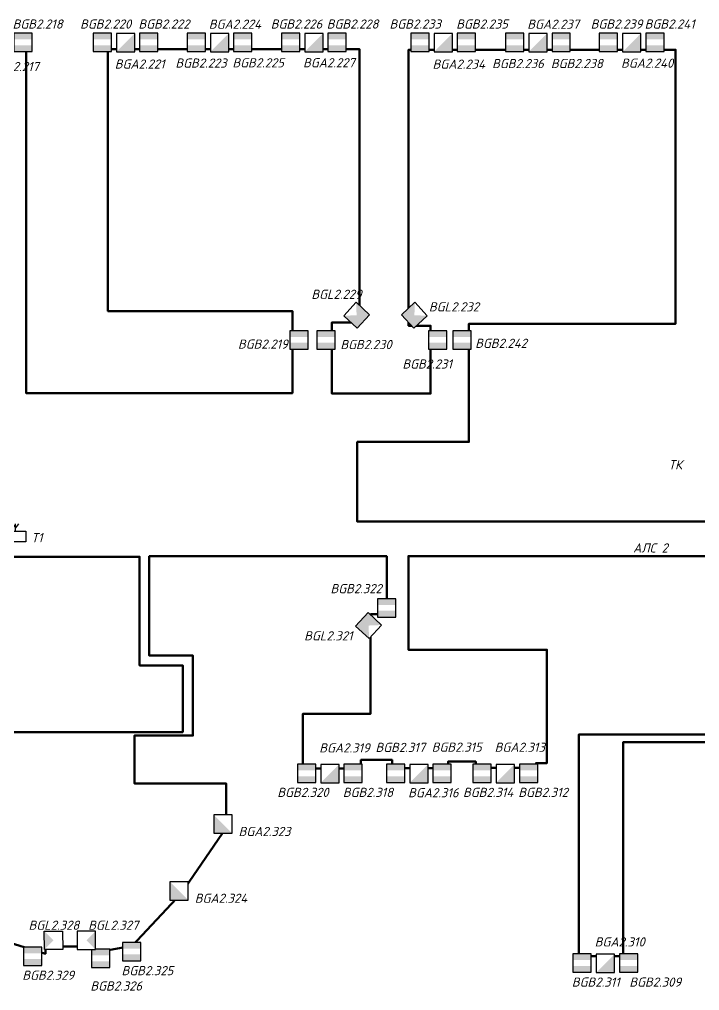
# Model space of a CAD drawing. Extents: x -72636 to 8142370, y -29900 to 852868.
# Drawn here: x 283459 to 302018, y 215027 to 241516 of the extents above; entities that cross this region are included whole.
import ezdxf
from ezdxf.enums import TextEntityAlignment as Align

# ---------------------------------------------------------------- set-up
doc = ezdxf.new("R2010")
doc.units = 0
doc.header["$LTSCALE"] = 100
doc.header["$PDMODE"] = 1
doc.header["$PDSIZE"] = 200
for name, color, linetype in [('!!ВОК', 30, 'Continuous'), ('003_ОС', 170, 'Continuous'), ('RC-Позиционные_обозначения', 7, 'Continuous')]:
    doc.layers.add(name, color=color, linetype=linetype)
doc.layers.add('RC-Извещатели_охранные', color=5, linetype='Continuous', lineweight=30)
doc.layers.add('текст', color=7, linetype='Continuous', lineweight=13)
doc.styles.add('ISOCPEUR', font='isocpeui.ttf', dxfattribs={"height": 250})
doc.linetypes.add('ограждение1', pattern='A,0.25,-0.1,[133,ltypeshp.shx,S=0.1,R=0,X=-0.1,Y=0],-0.1,1', length=1.45)

# ---------------------------------------------------------------- blocks, each defined once
blk = doc.blocks.new('A$C965ac34c')
at = {"layer": '003_ОС', "color": 3, "lineweight": 30, "ltscale": 100}
blk.add_lwpolyline([(0, 284), (560, 284), (560, 0), (0, 0)], close=True, dxfattribs=at)
for points in [[(197, 489), (280, 376)], [(280, 284), (280, 489)], [(363, 489), (280, 376)]]:
    blk.add_lwpolyline(points, dxfattribs=at)
blk = doc.blocks.new('RC-UGO-IOZ-02')
blk.add_wipeout([(2.5, -2.5), (2.5, 2.5), (-2.5, 2.5), (-2.5, -2.5)]).dxf.layer = 'RC-Извещатели_охранные'
blk.add_wipeout([(-2.5, -2.5), (-2.5, 2.5), (2.5, 2.5), (2.5, -2.5)]).dxf.layer = 'RC-Извещатели_охранные'
at = {"layer": 'RC-Извещатели_охранные'}
h = blk.add_hatch(color=256, dxfattribs=at)
h.dxf.hatch_style = 1
h.paths.add_polyline_path([(2.5, -2.5), (2.5, 2.5), (0, 0), (-2.5, -2.5)])
blk.add_lwpolyline([(-2.5, -2.5), (2.5, -2.5), (2.5, 2.5), (-2.5, 2.5)], close=True, dxfattribs=at)
at = {"layer": 'RC-Извещатели_охранные', "color": 7, "style": 'ISOCPEUR', "width": 0.8}
blk.add_attdef('PSTN', text='', height=2.5, dxfattribs=at).set_placement((0.98, 2.6), align=Align.BOTTOM_LEFT)
blk = doc.blocks.new('RC-UGO-IOM-02')
at = {"layer": 'RC-Извещатели_охранные'}
blk.add_point((0, 0), dxfattribs=at)
blk.add_wipeout([(2.5, -2.5), (2.5, 2.5), (-2.5, 2.5), (-2.5, -2.5)]).dxf.layer = 'RC-Извещатели_охранные'
blk.add_wipeout([(-2.5, -2.5), (-2.5, 2.5), (2.5, 2.5), (2.5, -2.5)]).dxf.layer = 'RC-Извещатели_охранные'
h = blk.add_hatch(color=256, dxfattribs=at)
h.dxf.hatch_style = 1
h.paths.add_polyline_path([(2.5, 0.8), (2.5, 2.51), (-2.5, 2.5), (-2.5, 0.8)])
h = blk.add_hatch(color=256, dxfattribs=at)
h.dxf.hatch_style = 1
h.paths.add_polyline_path([(2.5, -2.5), (2.5, -0.79), (-2.5, -0.8), (-2.5, -2.5)])
blk.add_lwpolyline([(-2.5, -2.5), (2.5, -2.5), (2.5, 2.5), (-2.5, 2.5)], close=True, dxfattribs=at)
at = {"layer": 'RC-Извещатели_охранные', "style": 'ISOCPEUR'}
blk.add_attdef('PSTN', text='', height=2.5, dxfattribs=at).set_placement((0.98, 2.6), align=Align.BOTTOM_LEFT)
blk = doc.blocks.new('RC-UGO-IOPO-02')
blk.add_wipeout([(2.5, -2.5), (2.5, 2.5), (-2.5, 2.5), (-2.5, -2.5)])
blk.add_wipeout([(-2.5, -2.5), (-2.5, 2.5), (2.5, 2.5), (2.5, -2.5)])
h = blk.add_hatch(color=256)
h.dxf.hatch_style = 1
h.paths.add_polyline_path([(2.5, -2.5), (0, 0), (2.5, 2.5), (-2.5, 2.5), (-2.5, -2.5)])
blk.add_lwpolyline([(-2.5, -2.5), (2.5, -2.5), (2.5, 2.5), (-2.5, 2.5)], close=True)
at = {"style": 'ISOCPEUR'}
blk.add_attdef('PSTN', text='', height=2.5, dxfattribs=at).set_placement((0.98, 2.6), align=Align.BOTTOM_LEFT)
blk = doc.blocks.new('RC-UGO-IOPPA-01')
blk.add_wipeout([(2.5, -2.5), (2.5, 2.5), (-2.5, 2.5), (-2.5, -2.5)]).dxf.layer = 'RC-Извещатели_охранные'
blk.add_wipeout([(-2.5, -2.5), (-2.5, 2.5), (2.5, 2.5), (2.5, -2.5)]).dxf.layer = 'RC-Извещатели_охранные'
at = {"layer": 'RC-Извещатели_охранные'}
h = blk.add_hatch(color=256, dxfattribs=at)
h.dxf.hatch_style = 1
h.paths.add_polyline_path([(2.5, -2.5), (2.5, 2.5), (0, 0)])
blk.add_lwpolyline([(-2.5, -2.5), (2.5, -2.5), (2.5, 2.5), (-2.5, 2.5)], close=True, dxfattribs=at)
at = {"layer": 'RC-Извещатели_охранные', "style": 'ISOCPEUR'}
blk.add_attdef('PSTN', text='', height=2.5, dxfattribs=at).set_placement((0.98, 2.6), align=Align.BOTTOM_LEFT)

msp = doc.modelspace()

# ---------------------------------------------------------------- linework, layer by layer
at = {"layer": '!!ВОК', "color": 1, "linetype": 'ограждение1', "lineweight": 50, "ltscale": 500}
for points in [[(276974, 240701), (283642, 240701), (283642, 231323), (290909, 231323), (290909, 233559), (285874, 233559), (285874, 240705), (292738, 240705), (292738, 233251), (291987, 233251), (291987, 231312), (294680, 231312), (294680, 233159), (294080, 233159), (294080, 240687), (301362, 240687), (301362, 233215), (295722, 233215), (295722, 231298), (295722, 229993), (292677, 229993), (292677, 227821), (302572, 227821)], [(283128, 222078), (287918, 222078), (287918, 223897), (286738, 223897), (286738, 226861), (279018, 226861)], [(303373, 226880), (294071, 226880), (294071, 224321), (297851, 224321), (297851, 221233), (297558, 221233), (297558, 221103), (295912, 221103), (295912, 221274), (295154, 221274), (295154, 221091), (293627, 221091), (293627, 221318), (292778, 221318), (292778, 221086), (291193, 221086), (291193, 222576), (293040, 222576), (293040, 225292), (293481, 225292), (293481, 226872), (287000, 226872), (287000, 224164), (288194, 224164), (288194, 221984), (286596, 221984), (286596, 220679), (289100, 220679), (289100, 219466), (287872, 217676), (286540, 216248), (285493, 216055), (285493, 216230), (284167, 216230), (284167, 216031), (282878, 216430)], [(303355, 221801), (299932, 221801), (299932, 215961), (298724, 215961), (298724, 222012), (303373, 222012)]]:
    msp.add_lwpolyline(points, dxfattribs=at)

# ---------------------------------------------------------------- block references
msp.add_blockref('A$C965ac34c', (283070, 227270))

# ---------------------------------------------------------------- texts
at = {"color": 7, "lineweight": 30, "ltscale": 100, "insert": (300203, 227225), "char_height": 250, "width": 1074.44, "attachment_point": 1, "style": 'ISOCPEUR'}
msp.add_mtext('{\\C256;АЛС 2}', dxfattribs=at)
at = {"layer": 'текст', "color": 7, "char_height": 250, "width": 511.65, "attachment_point": 5, "style": 'ISOCPEUR'}
for s, insert in [('ТК', (301355, 229368)), ('Т1', (283940, 227380))]:
    msp.add_mtext(s, dxfattribs=dict(at, insert=insert))

# ---------------------------------------------------------------- next in the draw order: block references
at = {"layer": 'RC-Извещатели_охранные', "lineweight": 30, "ltscale": 30}
ref = msp.add_blockref('RC-UGO-IOZ-02', (288921, 240885), dxfattribs=dict(at, xscale=100, yscale=100, zscale=100))
ref.add_attrib('PSTN', 'BGA2.224', dxfattribs={"color": 7, "height": 250, "style": 'ISOCPEUR'}).set_placement((288627, 241511), align=Align.TOP_LEFT)
ref = msp.add_blockref('RC-UGO-IOZ-02', (297610, 240885), dxfattribs=dict(at, xscale=100, yscale=100, zscale=100))
ref.add_attrib('PSTN', 'BGA2.237', dxfattribs={"color": 7, "height": 250, "style": 'ISOCPEUR'}).set_placement((297316, 241511), align=Align.TOP_LEFT)
ref = msp.add_blockref('RC-UGO-IOZ-02', (282922, 240885), dxfattribs=dict(at, xscale=100, yscale=100, zscale=100))
ref.add_attrib('PSTN', 'BGA2.217', dxfattribs={"color": 7, "height": 250, "style": 'ISOCPEUR'}).set_placement((282628, 240355), align=Align.TOP_LEFT)
ref = msp.add_blockref('RC-UGO-IOZ-02', (286355, 240885), dxfattribs=dict(at, xscale=100, yscale=100, zscale=100))
ref.add_attrib('PSTN', 'BGA2.221', dxfattribs={"color": 7, "height": 250, "style": 'ISOCPEUR'}).set_placement((286061, 240424), align=Align.TOP_LEFT)
ref = msp.add_blockref('RC-UGO-IOZ-02', (291493, 240885), dxfattribs=dict(at, xscale=100, yscale=100, zscale=100))
ref.add_attrib('PSTN', 'BGA2.227', dxfattribs={"color": 7, "height": 250, "style": 'ISOCPEUR'}).set_placement((291199, 240459), align=Align.TOP_LEFT)
ref = msp.add_blockref('RC-UGO-IOZ-02', (295026, 240885), dxfattribs=dict(at, xscale=100, yscale=100, zscale=100))
ref.add_attrib('PSTN', 'BGA2.234', dxfattribs={"color": 7, "height": 250, "style": 'ISOCPEUR'}).set_placement((294732, 240421), align=Align.TOP_LEFT)
ref = msp.add_blockref('RC-UGO-IOZ-02', (300168, 240885), dxfattribs=dict(at, xscale=100, yscale=100, zscale=100))
ref.add_attrib('PSTN', 'BGA2.240', dxfattribs={"color": 7, "height": 250, "style": 'ISOCPEUR'}).set_placement((299875, 240448), align=Align.TOP_LEFT)
at = {"layer": 'RC-Извещатели_охранные', "color": 1, "lineweight": 30, "ltscale": 30}
ref = msp.add_blockref('RC-UGO-IOM-02', (291090, 232776), dxfattribs=dict(at, xscale=100, yscale=100, zscale=100))
ref.add_attrib('PSTN', 'BGB2.219', (289422, 232535), dxfattribs={"layer": 'RC-Позиционные_обозначения', "height": 250, "style": 'ISOCPEUR'})
ref = msp.add_blockref('RC-UGO-IOM-02', (291828, 232776), dxfattribs=dict(at, xscale=100, yscale=100, zscale=100))
ref.add_attrib('PSTN', 'BGB2.230', (292217, 232523), dxfattribs={"layer": 'RC-Позиционные_обозначения', "height": 250, "style": 'ISOCPEUR'})
ref = msp.add_blockref('RC-UGO-IOM-02', (294870, 232776), dxfattribs=dict(at, xscale=100, yscale=100, zscale=100))
ref.add_attrib('PSTN', 'BGB2.231', (293909, 231992), dxfattribs={"layer": 'RC-Позиционные_обозначения', "height": 250, "style": 'ISOCPEUR'})
ref = msp.add_blockref('RC-UGO-IOM-02', (293483, 225466), dxfattribs=dict(at, xscale=100, yscale=100, zscale=100))
ref.add_attrib('PSTN', 'BGB2.322', (291947, 225865), dxfattribs={"layer": 'RC-Позиционные_обозначения', "height": 250, "style": 'ISOCPEUR'})
at = {"layer": 'RC-Извещатели_охранные', "lineweight": 30, "ltscale": 30}
ref = msp.add_blockref('RC-UGO-IOZ-02', (291934, 220946), dxfattribs=dict(at, xscale=100, yscale=100, zscale=100))
ref.add_attrib('PSTN', 'BGA2.319', dxfattribs={"color": 7, "height": 250, "style": 'ISOCPEUR'}).set_placement((291640, 221771), align=Align.TOP_LEFT)
ref = msp.add_blockref('RC-UGO-IOZ-02', (296720, 220946), dxfattribs=dict(at, xscale=100, yscale=100, zscale=100))
ref.add_attrib('PSTN', 'BGA2.313', dxfattribs={"color": 7, "height": 250, "style": 'ISOCPEUR'}).set_placement((296426, 221789), align=Align.TOP_LEFT)
ref = msp.add_blockref('RC-UGO-IOZ-02', (294359, 220946), dxfattribs=dict(at, xscale=100, yscale=100, zscale=100))
ref.add_attrib('PSTN', 'BGA2.316', dxfattribs={"color": 7, "height": 250, "style": 'ISOCPEUR'}).set_placement((294065, 220548), align=Align.TOP_LEFT)
ref = msp.add_blockref('RC-UGO-IOZ-02', (289013, 219566), dxfattribs=dict(at, xscale=100, yscale=100, zscale=100, rotation=270))
ref.add_attrib('PSTN', 'BGA2.323', dxfattribs={"color": 7, "height": 250, "style": 'ISOCPEUR'}).set_placement((289439, 219492), align=Align.TOP_LEFT)
ref = msp.add_blockref('RC-UGO-IOZ-02', (287817, 217744), dxfattribs=dict(at, xscale=100, yscale=100, zscale=100, rotation=270))
ref.add_attrib('PSTN', 'BGA2.324', dxfattribs={"color": 7, "height": 250, "style": 'ISOCPEUR'}).set_placement((288243, 217670), align=Align.TOP_LEFT)
ref = msp.add_blockref('RC-UGO-IOZ-02', (299449, 215772), dxfattribs=dict(at, xscale=100, yscale=100, zscale=100))
ref.add_attrib('PSTN', 'BGA2.310', dxfattribs={"color": 7, "height": 250, "style": 'ISOCPEUR'}).set_placement((299156, 216479), align=Align.TOP_LEFT)
at = {"layer": 'RC-Извещатели_охранные', "color": 1, "lineweight": 30, "ltscale": 30}
ref = msp.add_blockref('RC-UGO-IOM-02', (283819, 215965), dxfattribs=dict(at, xscale=100, yscale=100, zscale=100))
ref.add_attrib('PSTN', 'BGB2.329', (283539, 215320), dxfattribs={"layer": 'RC-Позиционные_обозначения', "height": 250, "style": 'ISOCPEUR'})
ref = msp.add_blockref('RC-UGO-IOM-02', (285676, 215906), dxfattribs=dict(at, xscale=100, yscale=100, zscale=100))
ref.add_attrib('PSTN', 'BGB2.326', (285395, 215027), dxfattribs={"layer": 'RC-Позиционные_обозначения', "height": 250, "style": 'ISOCPEUR'})

# ---------------------------------------------------------------- next in the draw order: block references
ref = msp.add_blockref('RC-UGO-IOM-02', (283553, 240892), dxfattribs=dict(at, xscale=100, yscale=100, zscale=100))
ref.add_attrib('PSTN', 'BGB2.218', (283273, 241265), dxfattribs={"layer": 'RC-Позиционные_обозначения', "height": 250, "style": 'ISOCPEUR'})
ref = msp.add_blockref('RC-UGO-IOM-02', (285718, 240892), dxfattribs=dict(at, xscale=100, yscale=100, zscale=100))
ref.add_attrib('PSTN', 'BGB2.220', (285115, 241265), dxfattribs={"layer": 'RC-Позиционные_обозначения', "height": 250, "style": 'ISOCPEUR'})
ref = msp.add_blockref('RC-UGO-IOM-02', (290856, 240892), dxfattribs=dict(at, xscale=100, yscale=100, zscale=100))
ref.add_attrib('PSTN', 'BGB2.226', (290316, 241265), dxfattribs={"layer": 'RC-Позиционные_обозначения', "height": 250, "style": 'ISOCPEUR'})
ref = msp.add_blockref('RC-UGO-IOM-02', (292124, 240892), dxfattribs=dict(at, xscale=100, yscale=100, zscale=100))
ref.add_attrib('PSTN', 'BGB2.228', (291844, 241265), dxfattribs={"layer": 'RC-Позиционные_обозначения', "height": 250, "style": 'ISOCPEUR'})
ref = msp.add_blockref('RC-UGO-IOM-02', (294389, 240892), dxfattribs=dict(at, xscale=100, yscale=100, zscale=100))
ref.add_attrib('PSTN', 'BGB2.233', (293557, 241265), dxfattribs={"layer": 'RC-Позиционные_обозначения', "height": 250, "style": 'ISOCPEUR'})
ref = msp.add_blockref('RC-UGO-IOM-02', (300800, 240892), dxfattribs=dict(at, xscale=100, yscale=100, zscale=100))
ref.add_attrib('PSTN', 'BGB2.241', (300519, 241265), dxfattribs={"layer": 'RC-Позиционные_обозначения', "height": 250, "style": 'ISOCPEUR'})
ref = msp.add_blockref('RC-UGO-IOM-02', (288283, 240892), dxfattribs=dict(at, xscale=100, yscale=100, zscale=100))
ref.add_attrib('PSTN', 'BGB2.223', (287715, 240200), dxfattribs={"layer": 'RC-Позиционные_обозначения', "height": 250, "style": 'ISOCPEUR'})
ref = msp.add_blockref('RC-UGO-IOM-02', (296973, 240892), dxfattribs=dict(at, xscale=100, yscale=100, zscale=100))
ref.add_attrib('PSTN', 'BGB2.236', (296357, 240187), dxfattribs={"layer": 'RC-Позиционные_обозначения', "height": 250, "style": 'ISOCPEUR'})
at = {"layer": 'RC-Извещатели_охранные', "lineweight": 30, "ltscale": 30}
ref = msp.add_blockref('RC-UGO-IOPO-02', (292660, 233447), dxfattribs=dict(at, xscale=100, yscale=100, zscale=100, rotation=137.3506574458178))
ref.add_attrib('PSTN', 'BGL2.229', dxfattribs={"layer": 'RC-Позиционные_обозначения', "height": 250, "style": 'ISOCPEUR'}).set_placement((292113, 233819), align=Align.BOTTOM_CENTER)
at = {"layer": 'RC-Извещатели_охранные', "color": 1, "lineweight": 30, "ltscale": 30}
ref = msp.add_blockref('RC-UGO-IOM-02', (295536, 232776), dxfattribs=dict(at, xscale=100, yscale=100, zscale=100))
ref.add_attrib('PSTN', 'BGB2.242', (295895, 232557), dxfattribs={"layer": 'RC-Позиционные_обозначения', "height": 250, "style": 'ISOCPEUR'})
at = {"layer": 'RC-Извещатели_охранные', "lineweight": 30, "ltscale": 30}
ref = msp.add_blockref('RC-UGO-IOPO-02', (292986, 224983), dxfattribs=dict(at, xscale=100, yscale=100, zscale=100, rotation=317.3506574458178))
ref.add_attrib('PSTN', 'BGL2.321', dxfattribs={"layer": 'RC-Позиционные_обозначения', "height": 250, "style": 'ISOCPEUR'}).set_placement((291890, 224503), align=Align.BOTTOM_CENTER)
at = {"layer": 'RC-Извещатели_охранные', "color": 1, "lineweight": 30, "ltscale": 30}
ref = msp.add_blockref('RC-UGO-IOM-02', (294990, 220953), dxfattribs=dict(at, xscale=100, yscale=100, zscale=100))
ref.add_attrib('PSTN', 'BGB2.315', (294709, 221542), dxfattribs={"layer": 'RC-Позиционные_обозначения', "height": 250, "style": 'ISOCPEUR'})
ref = msp.add_blockref('RC-UGO-IOM-02', (291297, 220953), dxfattribs=dict(at, xscale=100, yscale=100, zscale=100))
ref.add_attrib('PSTN', 'BGB2.320', (290496, 220308), dxfattribs={"layer": 'RC-Позиционные_обозначения', "height": 250, "style": 'ISOCPEUR'})
ref = msp.add_blockref('RC-UGO-IOM-02', (292565, 220953), dxfattribs=dict(at, xscale=100, yscale=100, zscale=100))
ref.add_attrib('PSTN', 'BGB2.318', (292284, 220308), dxfattribs={"layer": 'RC-Позиционные_обозначения', "height": 250, "style": 'ISOCPEUR'})
ref = msp.add_blockref('RC-UGO-IOM-02', (297352, 220953), dxfattribs=dict(at, xscale=100, yscale=100, zscale=100))
ref.add_attrib('PSTN', 'BGB2.312', (297071, 220308), dxfattribs={"layer": 'RC-Позиционные_обозначения', "height": 250, "style": 'ISOCPEUR'})
at = {"layer": 'RC-Извещатели_охранные', "lineweight": 30, "ltscale": 30}
ref = msp.add_blockref('RC-UGO-IOPPA-01', (284390, 216396), dxfattribs=dict(at, xscale=-99.99999999999999, yscale=100, zscale=100, rotation=0.2549468466003901))
ref.add_attrib('PSTN', 'BGL2.328', dxfattribs={"layer": 'RC-Позиционные_обозначения', "height": 250, "style": 'ISOCPEUR'}).set_placement((284400, 216609), align=Align.BOTTOM_CENTER)
at = {"layer": 'RC-Извещатели_охранные', "color": 1, "lineweight": 30, "ltscale": 30}
ref = msp.add_blockref('RC-UGO-IOM-02', (286526, 216092), dxfattribs=dict(at, xscale=100, yscale=100, zscale=100))
ref.add_attrib('PSTN', 'BGB2.325', (286245, 215446), dxfattribs={"layer": 'RC-Позиционные_обозначения', "height": 250, "style": 'ISOCPEUR'})
ref = msp.add_blockref('RC-UGO-IOM-02', (300081, 215779), dxfattribs=dict(at, xscale=100, yscale=100, zscale=100))
ref.add_attrib('PSTN', 'BGB2.309', (300101, 215133), dxfattribs={"layer": 'RC-Позиционные_обозначения', "height": 250, "style": 'ISOCPEUR'})

# ---------------------------------------------------------------- next in the draw order: block references
ref = msp.add_blockref('RC-UGO-IOM-02', (286986, 240892), dxfattribs=dict(at, xscale=100, yscale=100, zscale=100))
ref.add_attrib('PSTN', 'BGB2.222', (286706, 241265), dxfattribs={"layer": 'RC-Позиционные_обозначения', "height": 250, "style": 'ISOCPEUR'})
ref = msp.add_blockref('RC-UGO-IOM-02', (295657, 240892), dxfattribs=dict(at, xscale=100, yscale=100, zscale=100))
ref.add_attrib('PSTN', 'BGB2.235', (295377, 241265), dxfattribs={"layer": 'RC-Позиционные_обозначения', "height": 250, "style": 'ISOCPEUR'})
ref = msp.add_blockref('RC-UGO-IOM-02', (299531, 240892), dxfattribs=dict(at, xscale=100, yscale=100, zscale=100))
ref.add_attrib('PSTN', 'BGB2.239', (299046, 241265), dxfattribs={"layer": 'RC-Позиционные_обозначения', "height": 250, "style": 'ISOCPEUR'})
ref = msp.add_blockref('RC-UGO-IOM-02', (289552, 240892), dxfattribs=dict(at, xscale=100, yscale=100, zscale=100))
ref.add_attrib('PSTN', 'BGB2.225', (289271, 240208), dxfattribs={"layer": 'RC-Позиционные_обозначения', "height": 250, "style": 'ISOCPEUR'})
at = {"layer": 'RC-Извещатели_охранные', "lineweight": 30, "ltscale": 30}
ref = msp.add_blockref('RC-UGO-IOPO-02', (294236, 233447), dxfattribs=dict(at, xscale=-100, yscale=100, zscale=100, rotation=222.6493425541822))
ref.add_attrib('PSTN', 'BGL2.232', dxfattribs={"layer": 'RC-Позиционные_обозначения', "height": 250, "style": 'ISOCPEUR'}).set_placement((295316, 233477), align=Align.BOTTOM_CENTER)
at = {"layer": 'RC-Извещатели_охранные', "color": 1, "lineweight": 30, "ltscale": 30}
ref = msp.add_blockref('RC-UGO-IOM-02', (293722, 220953), dxfattribs=dict(at, xscale=100, yscale=100, zscale=100))
ref.add_attrib('PSTN', 'BGB2.317', (293174, 221535), dxfattribs={"layer": 'RC-Позиционные_обозначения', "height": 250, "style": 'ISOCPEUR'})
ref = msp.add_blockref('RC-UGO-IOM-02', (296083, 220953), dxfattribs=dict(at, xscale=100, yscale=100, zscale=100))
ref.add_attrib('PSTN', 'BGB2.314', (295563, 220308), dxfattribs={"layer": 'RC-Позиционные_обозначения', "height": 250, "style": 'ISOCPEUR'})
at = {"layer": 'RC-Извещатели_охранные', "lineweight": 30, "ltscale": 30}
ref = msp.add_blockref('RC-UGO-IOPPA-01', (285288, 216396), dxfattribs=dict(at, xscale=99.99999999999999, yscale=99.99999999999999, zscale=99.99999999999999, rotation=359.7450531533996))
ref.add_attrib('PSTN', 'BGL2.327', dxfattribs={"layer": 'RC-Позиционные_обозначения', "height": 250, "style": 'ISOCPEUR'}).set_placement((286021, 216609), align=Align.BOTTOM_CENTER)
at = {"layer": 'RC-Извещатели_охранные', "color": 1, "lineweight": 30, "ltscale": 30}
ref = msp.add_blockref('RC-UGO-IOM-02', (298812, 215779), dxfattribs=dict(at, xscale=100, yscale=100, zscale=100))
ref.add_attrib('PSTN', 'BGB2.311', (298532, 215133), dxfattribs={"layer": 'RC-Позиционные_обозначения', "height": 250, "style": 'ISOCPEUR'})

# ---------------------------------------------------------------- next in the draw order: block references
ref = msp.add_blockref('RC-UGO-IOM-02', (298241, 240892), dxfattribs=dict(at, xscale=100, yscale=100, zscale=100))
ref.add_attrib('PSTN', 'BGB2.238', (297961, 240189), dxfattribs={"layer": 'RC-Позиционные_обозначения', "height": 250, "style": 'ISOCPEUR'})

doc.saveas('drawing.dxf')
